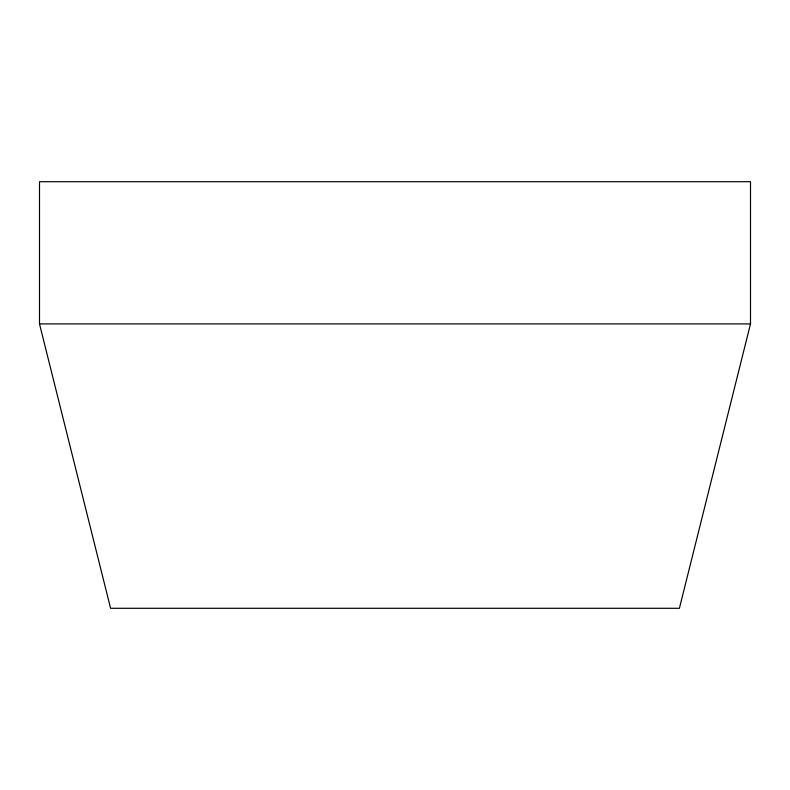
<?xml version="1.0" encoding="UTF-8"?>
<svg xmlns="http://www.w3.org/2000/svg" width="790" height="790" viewBox="0 0 790 790"><rect width="100%" height="100%" fill="white"/><g stroke="black" fill="none" stroke-linecap="round" stroke-linejoin="round"><path stroke-width="1.19" d="M750.5 323.91L679.4 608.3L110.6 608.3L39.5 323.91L39.5 181.7L750.5 181.7L750.5 323.91L39.5 323.91"/></g></svg>
